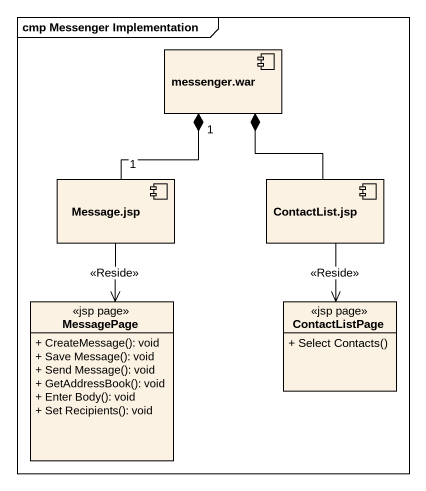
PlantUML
@startuml
mainframe cmp Messenger Implementation
allowmixing
hide circle
hide empty members
skinparam classAttributeIconSize 0
component "messenger.war" as messenger_war
component "Message.jsp" as Message_jsp
component "ContactList.jsp" as ContactList_jsp
class MessagePage <<jsp page>> {
  + CreateMessage(): void
  + Save Message(): void
  + Send Message(): void
  + GetAddressBook(): void
  + Enter Body(): void
  + Set Recipients(): void
}
class ContactListPage <<jsp page>> {
  + Select Contacts()
}
Message_jsp "1" -up-* "1" messenger_war
ContactList_jsp -up-* messenger_war
MessagePage <-up- Message_jsp : <<Reside>>
ContactListPage <-up- ContactList_jsp : <<Reside>>
@enduml
